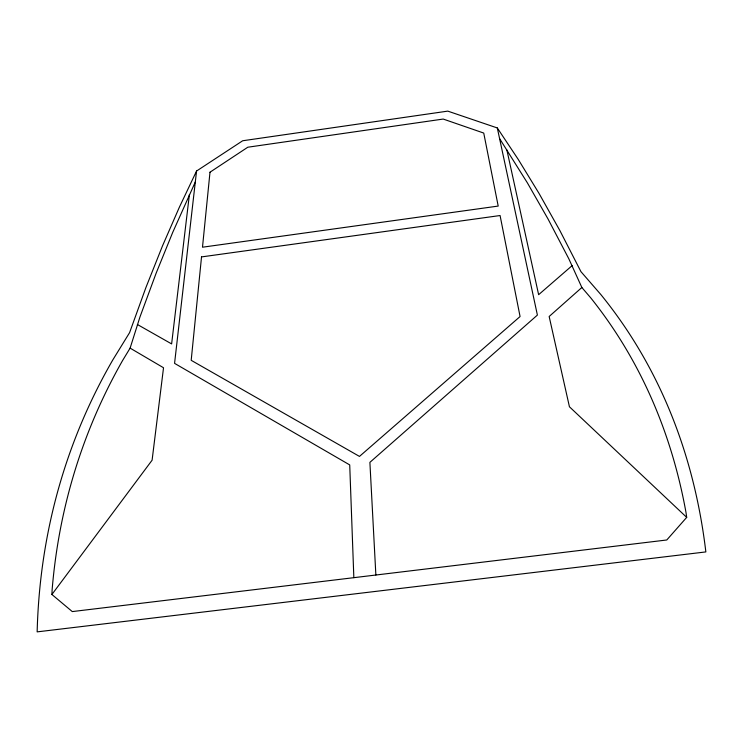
<?xml version="1.0" encoding="UTF-8"?>
<svg xmlns="http://www.w3.org/2000/svg" width="743" height="743" viewBox="0 0 743 743"><rect width="100%" height="100%" fill="white"/><g stroke="black" fill="none" stroke-linecap="round" stroke-linejoin="round"><path stroke-width="1.11" d="M499.584 138.588L527.372 182.843L548.074 219.074L568.804 258.75L581.862 287.495L590.759 297.887A1185.559 727.341 -37.6 0 1 685.993 512.466L686.699 517.379L666.777 539.985L72.285 611.582L51.908 594.493L52.14 589.636A1320.395 848.71 20.7 0 1 122.641 360.429L130.109 348.123L139.953 316.992L156.141 273.173L172.655 232.531L195.307 181.989M196.561 171.029L179.397 207.148L162.494 245.905L145.888 287.615L129.598 332.632L112.89 359.779A1350.263 868.103 21 0 0 37.15 631.875L705.85 551.919A1210.226 743.176 -37.8 0 0 600.836 294.544L580.961 271.678L559.971 230.748L539.028 193.403L518.14 159.253L497.308 127.954L447.788 111.125L242.682 140.761L196.561 171.029L174.568 363.364L349.721 464.914L353.844 577.673M189.4 194.545L171.624 343.916L137.362 324.477M51.908 594.493L152.101 460.205L163.525 367.748L130.109 348.123M581.862 287.495L549.151 316.499L569.435 406.774L686.699 517.379M572.175 265.595L538.629 294.692L506.865 149.928M497.308 127.954L537.393 315.088L369.893 462.36L375.865 575.017M201.529 256.911L191.192 360.318L359.473 456.416L520.072 316.537L500.076 215.535L201.529 256.911M209.99 172.218L202.495 247.205L498.2 206.071L483.739 133.062L443.2 119.056L247.809 147.216L209.99 172.218"/></g></svg>
